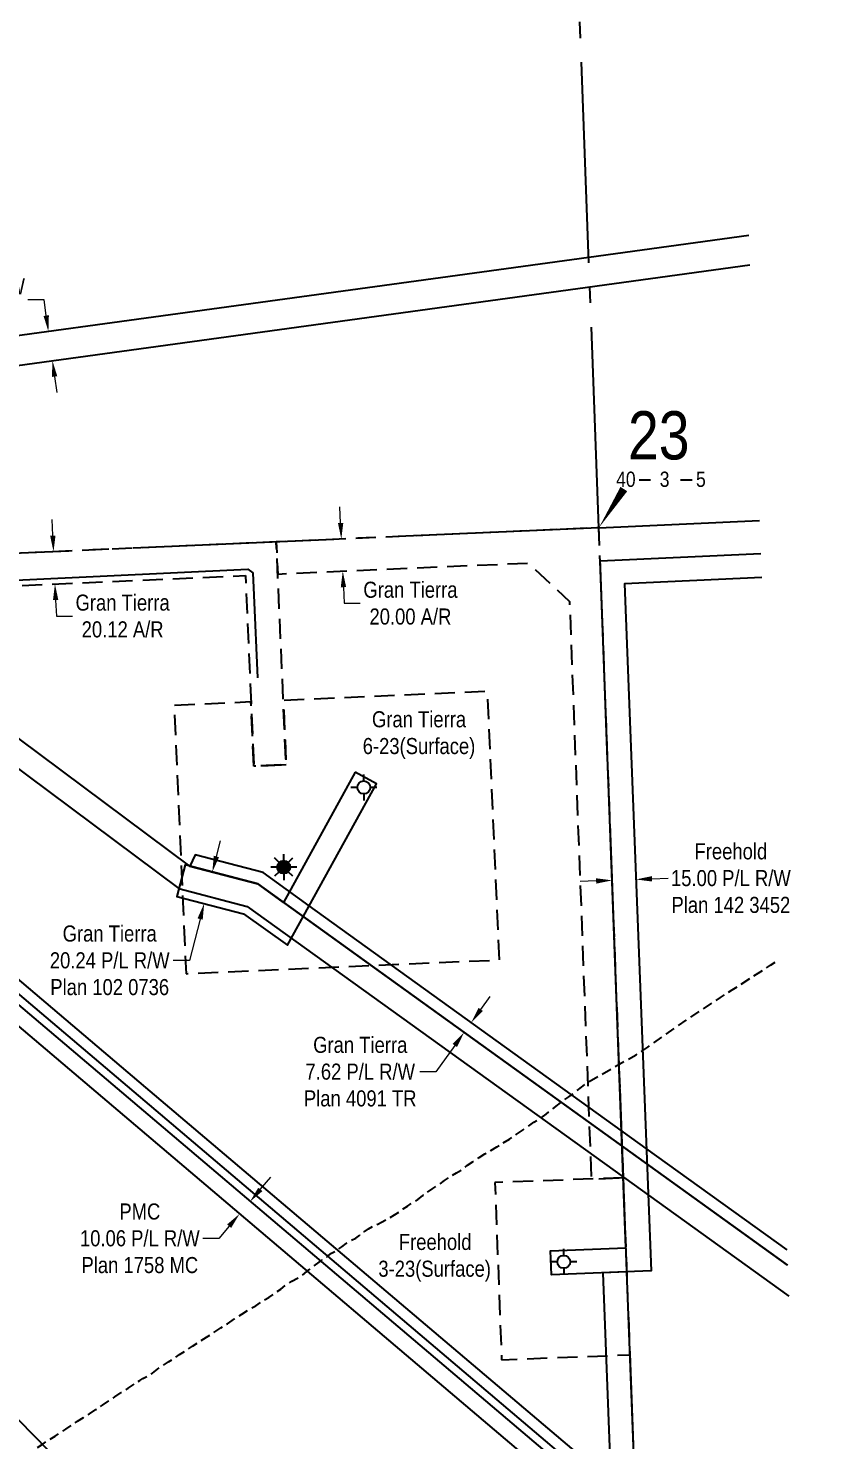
# Model space of a CAD drawing. Extents: x 675519 to 688669, y 5804595 to 5836613.
# Drawn here: x 681336 to 681832, y 5814736 to 5815614 of the extents above; entities that cross this region are included whole.
import ezdxf
from ezdxf.enums import TextEntityAlignment as Align

# ---------------------------------------------------------------- set-up
doc = ezdxf.new("R2010")
doc.units = 0
doc.header["$LTSCALE"] = 5
doc.header["$PDMODE"] = 3
doc.header["$PDSIZE"] = 10
for name, pattern in [('foc-ACCESSROAD', [3.75, 2.5, -1.25]), ('foc-QUARTERLINE', [33, 25, -3, 2, -3]), ('UG_PIPE', [1.875, 1.25, -0.625])]:
    doc.linetypes.add(name, pattern=pattern)
doc.layers.get('Defpoints').update_dxf_attribs({"color": 9})
for name, color, linetype in [('10', 1, 'Continuous'), ('9', 3, 'Continuous'), ('AS-PIPE-UG', 44, 'UG_PIPE'), ('AS-POWER', 104, 'foc-POWER'), ('F-AR', 190, 'foc-ACCESSROAD'), ('F-RW', 190, 'Continuous'), ('F-WS', 190, 'foc-ACCESSROAD'), ('F-WS-S', 8, 'Continuous'), ('L-QSEC', 8, 'foc-QUARTERLINE'), ('L-SECLBL', 7, 'Continuous')]:
    doc.layers.add(name, color=color, linetype=linetype)
for name, color, linetype, lineweight in [('F-AR-T', 190, 'Continuous', 9), ('F-RW-T', 190, 'Continuous', 9), ('F-WS-T', 190, 'Continuous', 9)]:
    doc.layers.add(name, color=color, linetype=linetype, lineweight=lineweight)
doc.styles.add('175L', font='ARIALN.TTF', dxfattribs={"height": 20})
doc.styles.add('80CG', font='ARIALN.TTF', dxfattribs={"height": 10})
doc.styles.add('80L', font='ARIALN.TTF', dxfattribs={"height": 10})
doc.styles.add('foc-LtypeFont', font='ARIALN.TTF', dxfattribs={"height": 7.35})
doc.styles.add('SIMPLEX', font='ARIALN.TTF')
doc.linetypes.add('foc-POWER', pattern='A,6,-1,["P",foc-LtypeFont,S=0.2,R=0,X=-0.625,Y=-0.75],-1.24,4', length=12.24)
doc.dimstyles.new('Compass 5 000', dxfattribs={"dimscale": 5, "dimtxt": 9, "dimasz": 2, "dimexe": 0.2, "dimexo": 0.0625, "dimgap": 0.5, "dimtad": 0, "dimtih": 1, "dimtoh": 1, "dimzin": 0, "dimdsep": 46, "dimtxsty": '80CG', "dimcen": 0.1, "dimse1": 1, "dimse2": 1, "dimclrd": 256, "dimclrt": 256, "dimaunit": 1, "dimadec": 4, "dimazin": 0, "dimtfac": 0.06, "dimtofl": 0, "dimtmove": 0, "dimatfit": 1, "dimfxl": 0.2, "dimtolj": 1, "dimtzin": 0, "dimlwd": -1, "dimarcsym": 0})

# ---------------------------------------------------------------- blocks, each defined once
blk = doc.blocks.new('L-SECLBL')
at = {"layer": '9', "color": 7}
for p, q in [((-5.08, -27.83), (-12.29, -27.83)), ((20.7, -27.83), (13.5, -27.83))]:
    blk.add_line(p, q, dxfattribs=at)
at = {"layer": '10', "color": 2, "style": 'SIMPLEX'}
blk.add_attdef('SEC', text='', height=30, dxfattribs=at).set_placement((0, 0), align=Align.MIDDLE)
at = {"layer": '10', "color": 5, "style": '80L'}
blk.add_attdef('TWP', text='', height=9.5, dxfattribs=at).set_placement((-14.43, -27.37), align=Align.MIDDLE_RIGHT)
blk.add_attdef('RGE', text='', height=9.5, dxfattribs=at).set_placement((3.62, -27.37), align=Align.MIDDLE_CENTER)
blk.add_attdef('MER', text='', height=9.5, dxfattribs=at).set_placement((23.17, -27.37), align=Align.MIDDLE_LEFT)
blk = doc.blocks.new('*D617')
at = {"layer": 'Defpoints', "color": 0, "transparency": 16777216}
for p in [(681348.92, 5815425.64), (681356.74, 5815426.71), (681359.23, 5815408.6)]:
    blk.add_point(p, dxfattribs=at)
at = {"layer": 'F-RW-T', "transparency": 16777216}
for p, q in [((681346.19, 5815445.45), (681336.19, 5815445.45)), ((681347.56, 5815435.54), (681346.19, 5815445.45)), ((681352.77, 5815397.61), (681354.13, 5815387.71))]:
    blk.add_line(p, q, dxfattribs=at)
for points in [[(681349.21, 5815435.77), (681345.9, 5815435.32), (681348.92, 5815425.64)], [(681354.42, 5815397.84), (681351.12, 5815397.39), (681351.41, 5815407.52)]]:
    blk.add_solid(points, dxfattribs=at)
at = {"layer": 'F-RW-T', "transparency": 16777216, "insert": (681297.11, 5815445.45), "char_height": 10, "attachment_point": 5, "style": '80CG'}
blk.add_mtext('\\A1;18.29 P/L R/W\\PPlan 359 MC', dxfattribs=at)
blk = doc.blocks.new('*D620')
at = {"layer": 'Defpoints', "color": 0, "transparency": 16777216}
for p in [(681467.83, 5814889.47), (681461.39, 5814881.87), (681467.8, 5814876.43)]:
    blk.add_point(p, dxfattribs=at)
at = {"layer": 'F-RW-T', "transparency": 16777216}
for p, q in [((681480.71, 5814891.65), (681487.19, 5814899.27)), ((681461.32, 5814868.81), (681454.85, 5814861.18)), ((681454.85, 5814861.18), (681444.85, 5814861.18))]:
    blk.add_line(p, q, dxfattribs=at)
for points in [[(681479.44, 5814892.73), (681481.98, 5814890.57), (681474.24, 5814884.02)], [(681460.05, 5814869.88), (681462.59, 5814867.73), (681467.8, 5814876.43)]]:
    blk.add_solid(points, dxfattribs=at)
at = {"layer": 'F-RW-T', "transparency": 16777216, "insert": (681405.77, 5814861.18), "char_height": 10, "attachment_point": 5, "style": '80CG'}
blk.add_mtext('\\A1;PMC\\P10.06 P/L R/W\\PPlan 1758 MC', dxfattribs=at)
blk = doc.blocks.new('*D624')
at = {"layer": 'Defpoints', "color": 0, "transparency": 16777216}
for p in [(681466.72, 5815085.11), (681445.78, 5815069.64), (681461.64, 5815065.52)]:
    blk.add_point(p, dxfattribs=at)
at = {"layer": 'F-RW-T', "transparency": 16777216}
for p, q in [((681453.38, 5815098.91), (681455.89, 5815108.59)), ((681443.27, 5815059.96), (681436.58, 5815034.2)), ((681436.58, 5815034.2), (681426.58, 5815034.2))]:
    blk.add_line(p, q, dxfattribs=at)
for points in [[(681451.76, 5815099.32), (681454.99, 5815098.49), (681450.86, 5815089.23)], [(681441.65, 5815060.37), (681444.88, 5815059.54), (681445.78, 5815069.64)]]:
    blk.add_solid(points, dxfattribs=at)
at = {"layer": 'F-RW-T', "transparency": 16777216, "insert": (681387.04, 5815034.2), "char_height": 10, "attachment_point": 5, "style": '80CG'}
blk.add_mtext('\\A1;Gran Tierra\\P20.24 P/L R/W\\PPlan 102 0736', dxfattribs=at)
blk = doc.blocks.new('Gabd')
for p, q in [((-0.81, 0), (-1.62, 0)), ((0, 0.81), (0, 1.62)), ((1.62, 0), (0.81, 0)), ((0, -0.81), (0, -1.62))]:
    blk.add_line(p, q)
blk.add_circle((0, 0), 0.8)
blk = doc.blocks.new('GAS')
h = blk.add_hatch(color=255)
h.dxf.hatch_style = 1
edge = h.paths.add_edge_path()
edge.add_arc((0, 0), 0.9, 0, 360)
for p, q in [((-0.81, 0), (-1.62, 0)), ((-0.57, 0.57), (-1.14, 1.14)), ((0, 0.81), (0, 1.62)), ((0.57, 0.57), (1.14, 1.14)), ((1.62, 0), (0.81, 0)), ((-0.57, -0.57), (-1.14, -1.14)), ((0, -0.81), (0, -1.62)), ((1.14, -1.14), (0.57, -0.57))]:
    blk.add_line(p, q)
blk.add_circle((0, 0), 0.8)
blk = doc.blocks.new('*D625')
at = {"layer": 'Defpoints', "color": 0, "transparency": 16777216}
for p in [(681597.09, 5814996.88), (681601.54, 5815003.06), (681607.49, 5814989.39)]:
    blk.add_point(p, dxfattribs=at)
at = {"layer": 'F-RW-T', "transparency": 16777216}
for p, q in [((681617.79, 5815003.68), (681623.63, 5815011.79)), ((681601.64, 5814981.27), (681589.85, 5814964.92)), ((681589.85, 5814964.92), (681579.85, 5814964.92))]:
    blk.add_line(p, q, dxfattribs=at)
for points in [[(681616.44, 5815004.65), (681619.14, 5815002.71), (681611.94, 5814995.57)], [(681600.29, 5814982.25), (681602.99, 5814980.3), (681607.49, 5814989.39)]]:
    blk.add_solid(points, dxfattribs=at)
at = {"layer": 'F-RW-T', "transparency": 16777216, "insert": (681542.85, 5814964.92), "char_height": 10, "attachment_point": 5, "style": '80CG'}
blk.add_mtext('\\A1;Gran Tierra\\P7.62 P/L R/W\\PPlan 4091 TR', dxfattribs=at)
blk = doc.blocks.new('*D626')
at = {"layer": 'Defpoints', "color": 0, "transparency": 16777216}
for p in [(681376.27, 5815289.66), (681352.98, 5815268.5), (681377.16, 5815269.57)]:
    blk.add_point(p, dxfattribs=at)
at = {"layer": 'F-AR-T', "transparency": 16777216}
for p, q in [((681351.65, 5815298.59), (681351.21, 5815308.58)), ((681353.42, 5815258.51), (681353.86, 5815248.52)), ((681353.86, 5815248.52), (681363.86, 5815248.52))]:
    blk.add_line(p, q, dxfattribs=at)
for points in [[(681353.32, 5815298.66), (681349.99, 5815298.52), (681352.09, 5815288.6)], [(681355.08, 5815258.59), (681351.75, 5815258.44), (681352.98, 5815268.5)]]:
    blk.add_solid(points, dxfattribs=at)
at = {"layer": 'F-AR-T', "transparency": 16777216, "insert": (681395.07, 5815248.52), "char_height": 10, "attachment_point": 5, "style": '80CG'}
blk.add_mtext('\\A1;Gran Tierra\\P20.12 A/R', dxfattribs=at)
blk = doc.blocks.new('*D627')
at = {"layer": 'Defpoints', "color": 0, "transparency": 16777216}
for p in [(681555.26, 5815297.54), (681531.96, 5815276.5), (681556.14, 5815277.57)]:
    blk.add_point(p, dxfattribs=at)
at = {"layer": 'F-AR-T', "transparency": 16777216}
for p, q in [((681530.64, 5815306.46), (681530.21, 5815316.45)), ((681532.4, 5815266.51), (681532.84, 5815256.52)), ((681532.84, 5815256.52), (681542.84, 5815256.52))]:
    blk.add_line(p, q, dxfattribs=at)
for points in [[(681532.31, 5815306.53), (681528.98, 5815306.39), (681531.08, 5815296.47)], [(681534.07, 5815266.58), (681530.74, 5815266.44), (681531.96, 5815276.5)]]:
    blk.add_solid(points, dxfattribs=at)
at = {"layer": 'F-AR-T', "transparency": 16777216, "insert": (681574.06, 5815256.52), "char_height": 10, "attachment_point": 5, "style": '80CG'}
blk.add_mtext('\\A1;Gran Tierra\\P20.00 A/R', dxfattribs=at)
blk = doc.blocks.new('*D628')
at = {"layer": 'Defpoints', "color": 0, "transparency": 16777216}
for p in [(681699.14, 5815094.47), (681713.88, 5815095.03), (681714.28, 5815084.6)]:
    blk.add_point(p, dxfattribs=at)
at = {"layer": 'F-RW-T', "transparency": 16777216}
for p, q in [((681689.55, 5815083.65), (681679.55, 5815083.27)), ((681724.27, 5815084.99), (681734.27, 5815085.37))]:
    blk.add_line(p, q, dxfattribs=at)
for points in [[(681689.48, 5815085.32), (681689.61, 5815081.99), (681699.54, 5815084.04)], [(681724.21, 5815086.65), (681724.34, 5815083.32), (681714.28, 5815084.6)]]:
    blk.add_solid(points, dxfattribs=at)
at = {"layer": 'F-RW-T', "transparency": 16777216, "insert": (681773.35, 5815085.37), "char_height": 10, "attachment_point": 5, "style": '80CG'}
blk.add_mtext('\\A1;Freehold\\P15.00 P/L R/W\\PPlan 142 3452', dxfattribs=at)

msp = doc.modelspace()

# ---------------------------------------------------------------- linework, layer by layer
at = {"layer": 'AS-PIPE-UG', "flags": 128}
msp.add_lwpolyline([(680974.947, 5813763.06), (680974.185, 5813799.792), (680973.953, 5813805.717), (680973.648, 5813811.525), (680973.345, 5813817.619), (680973.081, 5813823.453), (680972.765, 5813829.167), (680972.493, 5813836.382), (680972.349, 5813841.677), (680972.205, 5813847.297), (680971.902, 5813852.865), (680971.453, 5813868.202), (680971.343, 5813873.081), (680971.163, 5813878.417), (680970.751, 5813884.073), (680970.395, 5813889.235), (680970.041, 5813894.682), (680969.956, 5813899.933), (680969.616, 5813905.492), (680968.536, 5813930.653), (680968.348, 5813935.161), (680967.947, 5813944.148), (680967.769, 5813948.582), (680967.687, 5813952.669), (680967.465, 5813957.332), (680967.323, 5813962.345), (680966.303, 5814011.173), (680965.953, 5814021.03), (680965.966, 5814026.038), (680964.613, 5814049.543), (680964.504, 5814054.189), (680964.126, 5814059.287), (680963.752, 5814064.221), (680962.727, 5814090.727), (680962.692, 5814096.673), (680962.463, 5814101.637), (680962.31, 5814107.138), (680961.782, 5814123.635), (680961.385, 5814128.949), (680961.048, 5814134.751), (680960.562, 5814145.07), (680960.288, 5814150.429), (680958.863, 5814177.709), (680958.508, 5814183.561), (680958.425, 5814189.124), (680957.599, 5814205.372), (680957.379, 5814210.277), (680957.014, 5814216.026), (680956.869, 5814219.709), (680956.879, 5814219.724), (680956.891, 5814219.742), (680956.86, 5814219.727), (680956.739, 5814223.466), (680956.64, 5814228.774), (680956.382, 5814233.911), (680956.117, 5814239.071), (680955.656, 5814249.896), (680955.485, 5814255.504), (680955.365, 5814261.153), (680955.099, 5814266.572), (680954.73, 5814272.05), (680954.525, 5814277.47), (680954.324, 5814282.573), (680954.154, 5814288.073), (680953.587, 5814304.568), (680953.176, 5814315.824), (680952.886, 5814321.43), (680952.603, 5814341.918), (680952.426, 5814346.496), (680952.171, 5814351.144), (680951.9, 5814355.993), (680951.173, 5814370.157), (680950.855, 5814374.91), (680950.72, 5814379.716), (680950.551, 5814384.768), (680950.208, 5814389.648), (680949.227, 5814408.841), (680948.989, 5814413.648), (680947.621, 5814445.766), (680947.7, 5814449.825), (680947.616, 5814454.19), (680947.714, 5814458.083), (680948.525, 5814470.543), (680950.168, 5814474.004), (680953.337, 5814477.142), (680959.096, 5814480.457), (680960.82, 5814481.581), (681000.359, 5814506.835), (681004.645, 5814509.994), (681008.875, 5814513.213), (681013.068, 5814516.091), (681017.281, 5814518.863), (681021.26, 5814521.289), (681029.397, 5814526.56), (681033.466, 5814529.058), (681036.59, 5814530.779), (681037.389, 5814531.479), (681046.006, 5814536.75), (681050.152, 5814539.298), (681054.474, 5814541.642), (681058.466, 5814544.137), (681062.545, 5814546.786), (681066.361, 5814549.3), (681069.688, 5814551.816), (681073.287, 5814554.408), (681077.338, 5814557.024), (681081.217, 5814559.616), (681084.992, 5814562.177), (681088.844, 5814564.73), (681092.904, 5814567.55), (681097.022, 5814570.205), (681100.831, 5814572.842), (681104.137, 5814574.968), (681108.241, 5814577.561), (681112.296, 5814580.437), (681116.583, 5814583.042), (681120.927, 5814585.043), (681124.49, 5814587.335), (681128.306, 5814589.894), (681131.523, 5814592.154), (681135.403, 5814594.964), (681139.509, 5814597.443), (681143.632, 5814599.767), (681147.477, 5814602.197), (681151.079, 5814604.728), (681154.904, 5814607.327), (681158.771, 5814609.779), (681162.022, 5814612.003), (681165.425, 5814614.532), (681169.443, 5814616.93), (681173.427, 5814619.293), (681177.21, 5814621.879), (681180.956, 5814624.441), (681184.785, 5814627.243), (681188.995, 5814629.784), (681193.055, 5814632.535), (681197.331, 5814635.314), (681201.624, 5814638.083), (681205.905, 5814640.785), (681207.831, 5814642.083), (681207.862, 5814642.015), (681210.431, 5814643.453), (681213.962, 5814645.773), (681217.48, 5814647.909), (681221.21, 5814650.439), (681224.6, 5814652.535), (681228.335, 5814655.095), (681231.74, 5814657.378), (681235.525, 5814659.883), (681239.279, 5814662.347), (681243.113, 5814664.39), (681246.833, 5814666.754), (681250.752, 5814669.049), (681254.856, 5814671.739), (681258.713, 5814674.13), (681262.637, 5814676.441), (681266.702, 5814678.892), (681270.084, 5814681.195), (681273.817, 5814683.778), (681277.83, 5814686.521), (681281.895, 5814689.311), (681285.985, 5814691.981), (681289.747, 5814694.75), (681294.22, 5814697.611), (681298.367, 5814700.42), (681299.578, 5814701.249), (681305.11, 5814705.02), (681307.878, 5814706.822), (681311.146, 5814709.291), (681314.558, 5814711.538), (681318.148, 5814713.778), (681321.666, 5814716.231), (681324.964, 5814718.793), (681328.222, 5814721.54), (681331.562, 5814723.921), (681335.099, 5814726.066), (681338.875, 5814728.724), (681342.121, 5814730.906), (681345.725, 5814733.393), (681349.563, 5814735.945), (681353.086, 5814738.169), (681356.543, 5814740.409), (681359.794, 5814742.463), (681363.248, 5814744.822), (681366.978, 5814747.44), (681370.697, 5814749.693), (681374.509, 5814752.027), (681378.334, 5814754.674), (681382.499, 5814757.4), (681386.431, 5814760.022), (681390.279, 5814762.563), (681394.234, 5814765.193), (681398.438, 5814768.017), (681402.229, 5814770.391), (681405.703, 5814772.749), (681407.695, 5814773.993), (681407.698, 5814773.899), (681410.239, 5814775.261), (681413.678, 5814777.27), (681416.721, 5814779.819), (681420.268, 5814782.145), (681423.503, 5814784.334), (681427.01, 5814786.51), (681430.518, 5814788.845), (681434.467, 5814791.357), (681438.611, 5814794.108), (681442.83, 5814796.863), (681447.299, 5814799.743), (681451.864, 5814802.604), (681456.17, 5814805.491), (681460.363, 5814808.104), (681464.687, 5814811.213), (681469.207, 5814813.927), (681473.619, 5814816.842), (681477.961, 5814819.259), (681481.691, 5814821.9), (681485.995, 5814824.387), (681489.82, 5814826.981), (681493.39, 5814829.68), (681496.817, 5814832.197), (681500.391, 5814834.478), (681503.881, 5814836.468), (681506.372, 5814837.995), (681509.64, 5814840.481), (681511.421, 5814841.963), (681513.861, 5814843.989), (681517.357, 5814846.409), (681518.932, 5814847.66), (681519.016, 5814847.779), (681522.001, 5814849.728), (681525.066, 5814852.032), (681528.576, 5814854.038), (681531.44, 5814855.96), (681534.157, 5814858.09), (681536.86, 5814859.751), (681540.034, 5814861.401), (681542.578, 5814863.244), (681545.268, 5814865.187), (681548.003, 5814867.208), (681551.064, 5814868.896), (681553.791, 5814870.084), (681556.15, 5814871.238), (681558.738, 5814872.679), (681561.308, 5814874.108), (681564.057, 5814875.793), (681566.967, 5814877.721), (681569.446, 5814879.557), (681572.316, 5814881.293), (681575.362, 5814883.342), (681578.695, 5814885.392), (681581.639, 5814887.763), (681581.966, 5814888.204), (681584.49, 5814889.84), (681587.973, 5814892.158), (681591.586, 5814894.542), (681595.25, 5814897.149), (681598.872, 5814899.69), (681602.792, 5814901.902), (681606.36, 5814904.122), (681609.481, 5814906.741), (681613.158, 5814908.949), (681616.906, 5814911.505), (681620.232, 5814913.717), (681624.039, 5814915.802), (681627.874, 5814918.072), (681631.812, 5814920.676), (681635.72, 5814923.034), (681639.762, 5814925.77), (681643.558, 5814928.293), (681647.417, 5814931.112), (681650.899, 5814933.435), (681654.78, 5814935.739), (681658.412, 5814938.586), (681662.067, 5814941.413), (681665.435, 5814944.177), (681672.614, 5814949.302), (681676.441, 5814952.161), (681680.354, 5814955.235), (681684.222, 5814958.23), (681714.43, 5814975.516), (681717.962, 5814977.786), (681721.653, 5814980.263), (681738.782, 5814992.318), (681745.546, 5814997.035), (681766.851, 5815011.032), (681774.16, 5815015.939), (681778.27, 5815018.499), (681786.245, 5815023.673), (681790.261, 5815026.304), (681794.105, 5815028.716), (681798.04, 5815031.2), (681801.514, 5815033.536)], dxfattribs=at)
at = {"layer": 'AS-POWER', "flags": 128}
msp.add_lwpolyline([(680877.698, 5815257.559), (680877.985, 5815249.497), (681472.941, 5815277.766), (681475.981, 5815275.367), (681476.738, 5815261.638), (681478.878, 5815210.049)], dxfattribs=at)
at = {"layer": 'F-AR', "flags": 128}
for points in [[(681706.533, 5814898.921), (681691.283, 5815303.531), (681490.639, 5815294.698), (681491.518, 5815274.721), (681647.086, 5815281.569), (681673, 5815257.69), (681686.55, 5814898.168)], [(680883.053, 5815247.816), (681471.426, 5815273.716), (681476.647, 5815155.103), (681496.745, 5815155.992), (681490.639, 5815294.698), (680882.262, 5815267.917)]]:
    msp.add_lwpolyline(points, close=True, dxfattribs=at)
at = {"layer": 'F-RW', "flags": 128}
for points in [[(681808.641, 5814844.424), (681721.071, 5814907.532), (681479.113, 5815081.898), (681436.767, 5815092.877), (681184.382, 5815281.188), (681067.367, 5815368.493), (680872.566, 5815513.739), (680873.346, 5815494.17)], [(680873.346, 5815494.17), (680913.889, 5815463.958), (681045.853, 5815365.541), (681160.327, 5815280.132), (681430.055, 5815078.876), (681472.523, 5815067.865), (681706.521, 5814899.237), (681809.368, 5814825.119)], [(681784.496, 5815485.503), (681684.941, 5815471.802), (681046.472, 5815384.083), (680894.452, 5815363.15), (680878.529, 5815360.971), (680879.249, 5815342.612)], [(680879.249, 5815342.612), (681045.853, 5815365.541), (681678.207, 5815452.42), (681785.187, 5815467.143)], [(681817.872, 5814599.462), (681714.514, 5814687.122), (681699.019, 5814700.275), (681023.026, 5815274.106), (680933.388, 5815350.021), (680877.18, 5815397.975), (680876.711, 5815407.402), (680889.207, 5815396.773), (680923.99, 5815367.192), (680942.685, 5815351.293), (681033.303, 5815274.557), (681409.313, 5814955.202), (681698.664, 5814709.745), (681714.156, 5814696.602), (681817.515, 5814608.941)], [(681818.651, 5814578.801), (681715.292, 5814666.479), (681000.65, 5815273.122), (680877.893, 5815377.234), (680877.359, 5815390.878), (680926.506, 5815349.08), (681714.778, 5814680.105), (681818.138, 5814592.426)], [(681792.509, 5815272.457), (681707.225, 5815268.664), (681723.692, 5814840.912), (681661.698, 5814838.425), (681661.109, 5814853.427), (681708.124, 5814855.313), (681692.057, 5815282.989), (681791.945, 5815287.432)], [(681832.349, 5814234.505), (681727.972, 5814341.31), (681712.329, 5814357.318), (681579.015, 5814493.749), (680990.126, 5815096.217), (680884.811, 5815202.05), (680885.386, 5815187.214)], [(681808.277, 5814854.079), (681720.701, 5814917.191), (681511.088, 5815068.247), (681482.41, 5815088.914), (681440.124, 5815099.877), (681436.767, 5815092.877)], [(681436.767, 5815092.877), (681479.113, 5815081.898), (681705.793, 5814918.542), (681808.641, 5814844.424)], [(681646.32, 5813741.218), (681712.23, 5813709.113), (681753.474, 5813710.772), (681728.89, 5814318.566), (681721.579, 5814499.669), (681715.292, 5814666.479), (681708.737, 5814840.312)], [(681708.737, 5814840.312), (681693.748, 5814839.711), (681698.664, 5814709.745), (681706.6, 5814499.056), (681712.329, 5814357.318), (681737.939, 5813725.174), (681715.398, 5813724.255), (681652.874, 5813754.704), (681646.32, 5813741.218)]]:
    msp.add_lwpolyline(points, dxfattribs=at)
msp.add_lwpolyline([(681539.71, 5815151.411), (681495.129, 5815070.355), (681479.113, 5815081.898), (681433.901, 5815093.625), (681428.8, 5815074.042), (681470.339, 5815063.26), (681497.561, 5815043.65), (681552.857, 5815144.198)], close=True, dxfattribs=at)
at = {"layer": 'F-WS', "flags": 128}
for points in [[(681476.647, 5815155.103), (681474.888, 5815195.058), (681427.158, 5815192.949), (681428.924, 5815152.994), (681434.541, 5815025.918), (681589.416, 5815032.764), (681629.37, 5815034.53), (681621.988, 5815201.56), (681494.986, 5815195.947), (681496.745, 5815155.992)], [(681706.533, 5814898.921), (681626.601, 5814895.91), (681630.754, 5814785.69), (681710.685, 5814788.701), (681706.544, 5814898.606)]]:
    msp.add_lwpolyline(points, close=True, dxfattribs=at)
at = {"layer": 'F-WS', "color": 3, "flags": 128}
msp.add_lwpolyline([(681496.745, 5815155.992), (681476.647, 5815155.103)], dxfattribs=at)
at = {"layer": 'L-QSEC', "flags": 128}
for points in [[(681691.283, 5815303.531), (681660.878, 5816110.266)], [(681691.283, 5815303.531), (680882.262, 5815267.917)], [(681691.283, 5815303.531), (681791.172, 5815307.956)], [(681721.578, 5814499.67), (681691.283, 5815303.531)]]:
    msp.add_lwpolyline(points, dxfattribs=at)
at = {"layer": 'L-SECLBL', "flags": 128}
msp.add_lwpolyline([(681691.283, 5815303.531, 0, 4.999, 0), (681706.789, 5815327.583, 0, 0, 0)], format="xyseb", dxfattribs=at)

# ---------------------------------------------------------------- block references
at = {"layer": 'F-WS-S', "color": 3, "xscale": 4.999214999999947, "yscale": 4.999214999999947, "zscale": 4.999214999999947}
for name, p in [('Gabd', (681545.074, 5815141.885)), ('GAS', (681495.271, 5815092.264)), ('Gabd', (681669.423, 5814846.567))]:
    msp.add_blockref(name, p, dxfattribs=at)
at = {"layer": 'L-SECLBL', "xscale": 0.999843, "yscale": 0.999843, "zscale": 0.999843}
msp.add_blockref('L-SECLBL', (681728.519, 5815361.055), dxfattribs=at).add_auto_attribs({'SEC': '23', 'TWP': '40', 'RGE': '3', 'MER': '5'})

# ---------------------------------------------------------------- texts
at = {"layer": 'F-WS-T', "char_height": 9.99843, "attachment_point": 1, "style": '175L'}
for s, insert in [('\\pi3.4864;Gran Tierra\\P\\pi-2.2631;6-23(Surface)', (681546.656, 5815189.304)), ('\\pi10.494;Freehold\\P\\pi-2.2392;3-23(Surface)', (681556.352, 5814863.977))]:
    msp.add_mtext_dynamic_manual_height_columns(s, width=64.39212, gutter_width=100, heights=[0], dxfattribs=dict(at, insert=insert))

# ---------------------------------------------------------------- dimensions: what is measured, and where the dimension line sits
at = {"layer": 'F-AR-T', "color": 3}
for p1, p2, text, picture, middle in [((681555.265, 5815297.536), (681556.144, 5815277.566), 'Gran Tierra\\P20.00 A/R', '*D627', (681574.057, 5815256.521)), ((681376.272, 5815289.664), (681377.157, 5815269.566), 'Gran Tierra\\P20.12 A/R', '*D626', (681395.07, 5815248.521))]:
    dim = msp.add_aligned_dim(p1=p1, p2=p2, distance=-24.204, text=text, dimstyle='Compass 5 000', dxfattribs=at)
    dim.commit()
    dim.dimension.update_dxf_attribs({"geometry": picture, "text_midpoint": middle})
at = {"layer": 'F-RW-T', "color": 3}
for p1, p2, distance, text, picture, middle in [((681359.227, 5815408.595), (681356.738, 5815426.71), 7.895, '18.29 P/L R/W\\PPlan 359 MC', '*D617', (681297.109, 5815445.45)), ((681699.139, 5815094.467), (681713.882, 5815095.032), -10.437, 'Freehold\\P15.00 P/L R/W\\PPlan 142 3452', '*D628', (681773.353, 5815085.369)), ((681467.833, 5814889.466), (681461.386, 5814881.871), 8.408, 'PMC\\P10.06 P/L R/W\\PPlan 1758 MC', '*D620', (681405.767, 5814861.183))]:
    dim = msp.add_aligned_dim(p1=p1, p2=p2, distance=distance, text=text, dimstyle='Compass 5 000', dxfattribs=at)
    dim.commit()
    dim.dimension.update_dxf_attribs({"geometry": picture, "text_midpoint": middle})
for base, p1, p2, angle, text, picture, middle in [((681445.778, 5815069.635), (681466.724, 5815085.11), (681461.639, 5815065.518), 255.449223, 'Gran Tierra\\P20.24 P/L R/W\\PPlan 102 0736', '*D624', (681387.041, 5815034.2)), ((681607.487, 5814989.386), (681601.542, 5815003.062), (681597.087, 5814996.88), 234.221754, 'Gran Tierra\\P7.62 P/L R/W\\PPlan 4091 TR', '*D625', (681542.849, 5814964.919))]:
    dim = msp.add_linear_dim(base=base, p1=p1, p2=p2, angle=angle, text=text, dimstyle='Compass 5 000', dxfattribs=at)
    dim.commit()
    dim.dimension.update_dxf_attribs({"geometry": picture, "text_midpoint": middle, "dimtype": 161})

doc.saveas('drawing.dxf')
